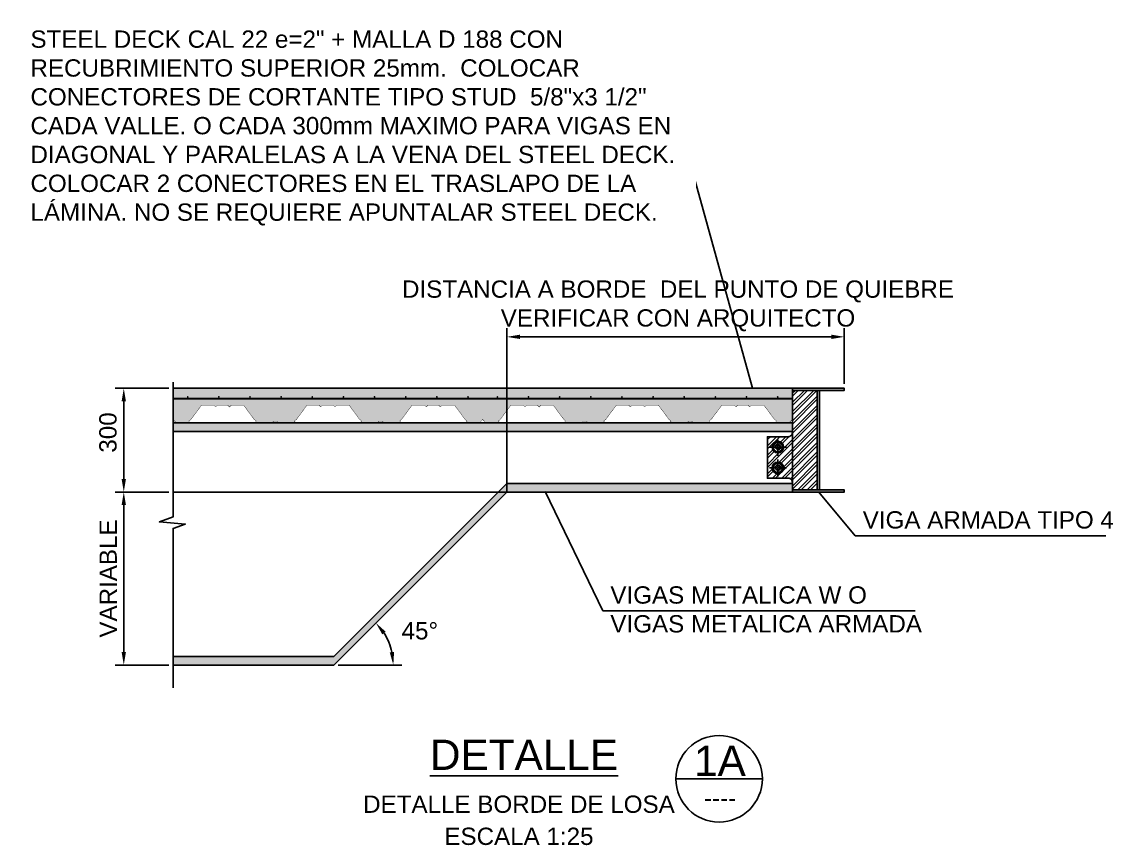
# Model space of a CAD drawing. Header units: millimetres. Extents: x 59135 to 3708801, y -250967 to 196121.
# Drawn here: x 3679133 to 3682287, y 169106 to 171486 of the extents above; entities that cross this region are included whole.
import ezdxf
from ezdxf.enums import TextEntityAlignment as Align

# ---------------------------------------------------------------- set-up
doc = ezdxf.new("R2010")
doc.units = ezdxf.units.MM
doc.header["$LTSCALE"] = 5
doc.header["$PDMODE"] = 3
doc.linetypes.add('CENTER', pattern=[2, 1.25, -0.25, 0.25, -0.25])
doc.linetypes.add('HIDDEN', pattern=[0.375, 0.25, -0.125])
doc.layers.get('Defpoints').update_dxf_attribs({"color": 251})
for name, color, linetype in [('EE-5', 7, 'Continuous'), ('EE-6', 11, 'Continuous'), ('EE-ACHURADOS', 9, 'Continuous'), ('EE-CENTROS', 8, 'CENTER'), ('EE-COTAS', 1, 'Continuous'), ('EE-OCULTO', 252, 'HIDDEN'), ('EE-PERNO 5-8', 51, 'Continuous'), ('EE-PLATINA 3-8', 191, 'Continuous'), ('EE-TEXTO 1', 4, 'Continuous'), ('EE-TEXTO 2', 2, 'Continuous'), ('EE-V ARMADA TIPO 3', 41, 'Continuous'), ('EE-V ARMADA TIPO 4', 130, 'Continuous')]:
    doc.layers.add(name, color=color, linetype=linetype)
doc.styles.add('ARIAL EE', font='arial.ttf')
doc.dimstyles.new('EE 1_STANDAR', dxfattribs={"dimtxt": 2, "dimasz": 1.5, "dimexe": 1, "dimexo": 0.5, "dimgap": 0.8, "dimtad": 1, "dimdec": 0, "dimdsep": 46, "dimtxsty": 'ARIAL EE', "dimcen": 0.09, "dimclrd": 256, "dimclre": 256, "dimclrt": 2, "dimadec": 0, "dimazin": 0, "dimtfac": 1, "dimtdec": 0, "dimtofl": 0, "dimtmove": 1, "dimatfit": 2, "dimfxl": 1, "dimtolj": 1, "dimlwd": -1, "dimlwe": -1, "dimarcsym": 1})

# ---------------------------------------------------------------- blocks, each defined once
blk = doc.blocks.new('TÍTULO DETALLE')
at = {"layer": 'EE-5'}
blk.add_line((17.55, -1.03), (27.55, -1.03), dxfattribs=at)
blk.add_circle((22.55, -1.03), 5, dxfattribs=at)
at = {"layer": 'EE-TEXTO 1', "style": 'ARIAL EE'}
blk.add_attdef('%%UDETALLE', text='', height=3.5, dxfattribs=at).set_placement((0, 0), align=Align.CENTER)
blk.add_attdef('X', text='', height=3.5, dxfattribs=at).set_placement((22.65, 1.06), align=Align.MIDDLE_CENTER)
at = {"layer": 'EE-TEXTO 2', "style": 'ARIAL EE'}
for tag, p in [('SUBTÍTULO1', (-0.58, -4.97)), ('SUBTÍTULO2', (-0.58, -8.28)), ('SUBTÍTULO3', (-0.56, -11.65)), ('ESCALA', (-1.42, -15.07))]:
    blk.add_attdef(tag, text='', height=2, dxfattribs=at).set_placement(p, align=Align.CENTER)
blk.add_attdef('###', text='', height=2, dxfattribs=at).set_placement((22.67, -3.25), align=Align.MIDDLE_CENTER)
blk = doc.blocks.new('*D1767')
at = {"layer": 'Defpoints', "color": 0, "transparency": 16777216}
for p in [(3680534.7, 170126.5), (3680183.6, 169712.4), (3679570, 169626.5), (3680034.7, 169626.5), (3680034.7, 169626.5)]:
    blk.add_point(p, dxfattribs=at)
at = {"layer": 'EE-COTAS', "transparency": 16777216}
blk.add_line((3680047.2, 169626.5), (3680231.6, 169626.5), dxfattribs=at)
blk.add_arc((3680034.7, 169626.5), 171.9, 12.5235, 32.4765, dxfattribs=at)
for points in [[(3680174.9, 169714.9), (3680184.6, 169722.7), (3680156.3, 169748)], [(3680208.8, 169664.4), (3680196.3, 169663.1), (3680206.6, 169626.5)]]:
    blk.add_solid(points, dxfattribs=at)
at = {"layer": 'EE-COTAS', "color": 2, "transparency": 16777216, "insert": (3680283.3, 169725.1), "char_height": 50, "attachment_point": 5, "style": 'ARIAL EE'}
blk.add_mtext('\\A1;45°', dxfattribs=at)
blk = doc.blocks.new('*D1768')
at = {"layer": 'Defpoints', "color": 0, "transparency": 16777216}
for p in [(3681509.7, 170575.1), (3680534.7, 170426.5), (3681509.7, 170426.5)]:
    blk.add_point(p, dxfattribs=at)
at = {"layer": 'EE-COTAS', "transparency": 16777216}
for p, q in [((3680534.7, 170439), (3680534.7, 170600.1)), ((3681509.7, 170439), (3681509.7, 170600.1)), ((3680572.2, 170575.1), (3681472.2, 170575.1))]:
    blk.add_line(p, q, dxfattribs=at)
for points in [[(3680572.2, 170581.4), (3680572.2, 170568.9), (3680534.7, 170575.1)], [(3681472.2, 170581.4), (3681472.2, 170568.9), (3681509.7, 170575.1)]]:
    blk.add_solid(points, dxfattribs=at)
at = {"layer": 'EE-COTAS', "color": 2, "transparency": 16777216, "insert": (3681029.2, 170664.6), "char_height": 50, "attachment_point": 5, "style": 'ARIAL EE'}
blk.add_mtext('\\A1;DISTANCIA A BORDE  DEL PUNTO DE QUIEBRE\\PVERIFICAR CON ARQUITECTO', dxfattribs=at)
blk = doc.blocks.new('*D1769')
at = {"layer": 'Defpoints', "color": 0, "transparency": 16777216}
for p in [(3679570, 170426.5), (3679427.7, 170126.5), (3679570, 170126.5)]:
    blk.add_point(p, dxfattribs=at)
at = {"layer": 'EE-COTAS', "transparency": 16777216}
for p, q in [((3679557.5, 170426.5), (3679402.7, 170426.5)), ((3679427.7, 170389), (3679427.7, 170164)), ((3679557.5, 170126.5), (3679402.7, 170126.5))]:
    blk.add_line(p, q, dxfattribs=at)
for points in [[(3679421.5, 170389), (3679434, 170389), (3679427.7, 170426.5)], [(3679421.5, 170164), (3679434, 170164), (3679427.7, 170126.5)]]:
    blk.add_solid(points, dxfattribs=at)
at = {"layer": 'EE-COTAS', "color": 2, "transparency": 16777216, "insert": (3679382.2, 170298.6), "char_height": 50, "attachment_point": 5, "rotation": 90, "style": 'ARIAL EE'}
blk.add_mtext('\\A1;300', dxfattribs=at)
blk = doc.blocks.new('*D1770')
at = {"layer": 'Defpoints', "color": 0, "transparency": 16777216}
for p in [(3679570, 170126.5), (3679427.7, 169626.5), (3679570, 169626.5)]:
    blk.add_point(p, dxfattribs=at)
at = {"layer": 'EE-COTAS', "transparency": 16777216}
for p, q in [((3679557.5, 170126.5), (3679402.7, 170126.5)), ((3679427.7, 170089), (3679427.7, 169664)), ((3679557.5, 169626.5), (3679402.7, 169626.5))]:
    blk.add_line(p, q, dxfattribs=at)
for points in [[(3679421.5, 170089), (3679434, 170089), (3679427.7, 170126.5)], [(3679421.5, 169664), (3679434, 169664), (3679427.7, 169626.5)]]:
    blk.add_solid(points, dxfattribs=at)
at = {"layer": 'EE-COTAS', "color": 2, "transparency": 16777216, "insert": (3679382.7, 169876.5), "char_height": 50, "attachment_point": 5, "rotation": 90, "style": 'ARIAL EE'}
blk.add_mtext('\\A1;VARIABLE', dxfattribs=at)
blk = doc.blocks.new('T-5-8')
blk.add_lwpolyline([(-7.8, 13.5), (-15.6, 0), (-7.8, -13.5), (7.8, -13.5), (15.6, 0), (7.8, 13.5)], close=True)
for radius in [16.7, 13.5, 6.44]:
    blk.add_circle((0, 0), radius)
blk.add_arc((0, 0), 7.94, 75, 15)
at = {"layer": 'EE-CENTROS'}
for p, q in [((-25, 0), (25, 0)), ((0, 25), (0, -25))]:
    blk.add_line(p, q, dxfattribs=at)

msp = doc.modelspace()

# ---------------------------------------------------------------- hatches: boundary and pattern name
at = {"layer": 'EE-ACHURADOS'}
h = msp.add_hatch(dxfattribs=at)
h.set_pattern_fill('AR-CONC', color=256, scale=0.2)
h.set_pattern_definition([(50, (704049.708, 18806.463), (36.4369338, -3.1878171), [3.81, -41.91]), (355, (704049.71, 18806.463), (-7.0486843, 38.21136905), [3.048, -33.52811683]), (100.4514447, (704052.745, 18806.198), (29.3882494, 35.0235504), [3.23800176, -35.6180489]), (46.1842, (704049.71, 18816.623), (54.2158082, -8.4084656), [5.715, -62.865]), (96.6355576, (704054.226, 18815.923), (47.4808268, 49.4852249), [4.8570046, -53.4271216]), (351.1841512, (704049.71, 18816.623), (47.4808268, 49.4852249), [4.5719934, -50.2919464]), (21, (704054.788, 18814.083), (30.32287825, -20.45303964), [3.81, -41.91]), (326, (704054.79, 18814.083), (12.36040567, 36.83759322), [3.048, -33.528]), (71.451445, (704057.315, 18812.38), (42.68328386, 16.38455378), [3.23800176, -35.6179875]), (37.5, (704049.708, 18806.463), (0.61772065, 16.911007775), [0, -33.1216, 0, -34.036, 0, -33.655]), (7.5, (704049.708, 18806.463), (13.3639325, 20.03611496), [0, -19.4056, 0, -32.3596, 0, -12.827]), (327.5, (704038.38, 18806.463), (27.118119033, -1.1457488), [0, -12.7, 0, -39.624, 0, -52.578]), (317.5, (704033.3, 18806.463), (29.62583628, 5.0852982), [0, -16.51, 0, -26.3144, 0, -37.338])])
h.paths.add_polyline_path([(3680534.7, 170426.5), (3680464.9, 170426.5), (3679570, 170426.5), (3679570, 170396.5), (3680464.9, 170396.5), (3680534.7, 170396.5)])
h.paths.add_polyline_path([(3679613.7, 170401.5, -1), (3679611.2, 170401.5, -1)], flags=16)
h.paths.add_polyline_path([(3679701.2, 170401.5, -1), (3679703.7, 170401.5, -1)], flags=16)
h.paths.add_polyline_path([(3679791.2, 170401.5, -1), (3679793.7, 170401.5, -1)], flags=16)
h.paths.add_polyline_path([(3679881.2, 170401.5, -1), (3679883.7, 170401.5, -1)], flags=16)
h.paths.add_polyline_path([(3679971.2, 170401.5, -1), (3679973.7, 170401.5, -1)], flags=16)
h.paths.add_polyline_path([(3680061.2, 170401.5, -1), (3680063.7, 170401.5, -1)], flags=16)
h.paths.add_polyline_path([(3680151.2, 170401.5, -1), (3680153.7, 170401.5, -1)], flags=16)
h.paths.add_polyline_path([(3680241.2, 170401.5, -1), (3680243.7, 170401.5, -1)], flags=16)
h.paths.add_polyline_path([(3680331.2, 170401.5, -1), (3680333.7, 170401.5, -1)], flags=16)
h.paths.add_polyline_path([(3680421.2, 170401.5, -1), (3680423.7, 170401.5, -1)], flags=16)
h.paths.add_polyline_path([(3680506, 170401.5, -1), (3680508.5, 170401.5, -1)], flags=16)
h.paths.add_polyline_path([(3679652.1, 170377.3), (3679688.2, 170377.3), (3679693.1, 170372.4), (3679698, 170377.3), (3679728.3, 170377.3), (3679733.1, 170372.4), (3679738, 170377.3), (3679774.2, 170377.3), (3679804.5, 170336.3), (3679810.3, 170332.4), (3679810.3, 170331.4), (3679807.4, 170328.4), (3679807.4, 170326.5), (3679856.2, 170326.5), (3679861.1, 170331.4), (3679869.9, 170331.4), (3679873.8, 170326.5), (3679923.6, 170326.5), (3679923.6, 170328.4), (3679920.7, 170331.4), (3679921.7, 170332.4), (3679926.6, 170336.3), (3679956.9, 170377.3), (3679992, 170377.3), (3679996.9, 170372.4), (3680001.8, 170377.3), (3680033.1, 170377.3), (3680037.9, 170372.4), (3680042.8, 170377.3), (3680079, 170377.3), (3680109.3, 170336.3), (3680115.1, 170332.4), (3680115.1, 170331.4), (3680112.2, 170328.4), (3680112.2, 170326.5), (3680161, 170326.5), (3680164.9, 170331.4), (3680174.7, 170331.4), (3680179.6, 170326.5), (3680228.4, 170326.5), (3680228.1, 170329), (3680224.9, 170331.9), (3680230.4, 170336.3), (3680260.7, 170377.3), (3680296.8, 170377.3), (3680301.7, 170372.4), (3680306.6, 170377.3), (3680337.9, 170377.3), (3680342.7, 170372.4), (3680347.6, 170377.3), (3680383.8, 170377.3), (3680414.1, 170336.3), (3680420, 170331.5), (3680416, 170328.4), (3680416, 170326.5), (3680456.1, 170326.5), (3680464.9, 170336.3), (3680473.7, 170326.5), (3680513.7, 170326.5), (3680513.7, 170328.4), (3680509.8, 170331.4), (3680510.8, 170332.4), (3680515.7, 170336.3), (3680534.7, 170362.1), (3680534.7, 170396.5), (3680464.9, 170396.5), (3679570, 170396.5), (3679570, 170336.3), (3679579.8, 170326.5), (3679618.8, 170326.5), (3679618.8, 170328.4), (3679615.3, 170332), (3679621.8, 170336.3)])
h.paths.add_polyline_path([(3681359.7, 170426.5), (3680534.7, 170426.5), (3680534.7, 170396.5), (3681359.7, 170396.5)])
h.paths.add_polyline_path([(3680776, 170401.5, -1), (3680778.5, 170401.5, -1)], flags=16)
h.paths.add_polyline_path([(3680688.5, 170401.5, -1), (3680686, 170401.5, -1)], flags=16)
h.paths.add_polyline_path([(3680866, 170401.5, -1), (3680868.5, 170401.5, -1)], flags=16)
h.paths.add_polyline_path([(3680598.5, 170401.5, -1), (3680596, 170401.5, -1)], flags=16)
h.paths.add_polyline_path([(3680956, 170401.5, -1), (3680958.5, 170401.5, -1)], flags=16)
h.paths.add_polyline_path([(3681046, 170401.5, -1), (3681048.5, 170401.5, -1)], flags=16)
h.paths.add_polyline_path([(3681136, 170401.5, -1), (3681138.5, 170401.5, -1)], flags=16)
h.paths.add_polyline_path([(3681226, 170401.5, -1), (3681228.5, 170401.5, -1)], flags=16)
h.paths.add_polyline_path([(3681316, 170401.5, -1), (3681318.5, 170401.5, -1)], flags=16)
h.paths.add_polyline_path([(3680850.7, 170377.3), (3680886.9, 170377.3), (3680891.8, 170372.4), (3680896.7, 170377.3), (3680927.9, 170377.3), (3680932.8, 170372.4), (3680937.7, 170377.3), (3680972.9, 170377.3), (3681003.1, 170336.3), (3681009.1, 170331.5), (3681006.1, 170328.4), (3681006.1, 170326.5), (3681055.9, 170326.5), (3681059.8, 170331.4), (3681068.6, 170331.4), (3681073.5, 170326.5), (3681122.3, 170326.5), (3681122.3, 170328.4), (3681118.8, 170332), (3681125.3, 170336.3), (3681155.5, 170377.3), (3681191.7, 170377.3), (3681196.6, 170372.4), (3681201.5, 170377.3), (3681231.7, 170377.3), (3681236.6, 170372.4), (3681241.5, 170377.3), (3681277.7, 170377.3), (3681307.9, 170336.3), (3681313.8, 170332.4), (3681313.8, 170331.4), (3681310.9, 170328.4), (3681310.9, 170326.5), (3681350, 170326.5), (3681359.7, 170336.3), (3681359.7, 170396.5), (3680534.7, 170396.5), (3680534.7, 170362.1), (3680545.9, 170377.3), (3680582.1, 170377.3), (3680587, 170372.4), (3680591.9, 170377.3), (3680623.1, 170377.3), (3680628, 170372.4), (3680632.9, 170377.3), (3680669, 170377.3), (3680699.3, 170336.3), (3680704.8, 170331.9), (3680701.6, 170329), (3680701.3, 170326.5), (3680750.1, 170326.5), (3680755, 170331.4), (3680764.8, 170331.4), (3680768.7, 170326.5), (3680817.5, 170326.5), (3680817.5, 170328.4), (3680814, 170332), (3680820.5, 170336.3)])
h = msp.add_hatch(dxfattribs=at)
h.set_pattern_fill('ANSI32', color=256, scale=2)
h.set_pattern_definition([(45, (-17177.339, 7285.883), (-13.47038418, 13.47038418), []), (45, (-17168.359, 7285.883), (-13.47038418, 13.47038418), [])])
h.paths.add_polyline_path([(3681431.7, 170420.5), (3681359.7, 170420.5), (3681359.7, 170298.5, -0.414214), (3681347.7, 170286.5), (3681347.7, 170166.5, -0.414214), (3681359.7, 170154.5), (3681359.7, 170132.5), (3681431.7, 170132.5)])
h.paths.add_polyline_path([(3681347.7, 170286.5), (3681317.7, 170286.5), (3681317.7, 170281.5), (3681317.7, 170273.2, -0.414214), (3681334.4, 170256.5, -1), (3681301.1, 170256.5), (3681292.7, 170256.5), (3681287.7, 170256.5), (3681287.7, 170196.5), (3681292.7, 170196.5), (3681301.1, 170196.5, -1), (3681334.4, 170196.5, -1), (3681301.1, 170196.5), (3681292.7, 170196.5), (3681287.7, 170196.5), (3681287.7, 170166.5), (3681347.7, 170166.5)])
h.paths.add_polyline_path([(3681317.7, 170281.5), (3681317.7, 170286.5), (3681287.7, 170286.5), (3681287.7, 170256.5), (3681292.7, 170256.5), (3681301.1, 170256.5, -0.414214), (3681317.7, 170273.2)], flags=17)
h = msp.add_hatch(color=256, dxfattribs=at)
h.dxf.hatch_style = 1
h.paths.add_polyline_path([(3681509.7, 170426.5), (3681359.7, 170426.5), (3681359.7, 170420.5), (3681509.7, 170420.5)])
h.paths.add_polyline_path([(3681437.7, 170420.5), (3681431.7, 170420.5), (3681431.7, 170132.5), (3681437.7, 170132.5)])
h.paths.add_polyline_path([(3681509.7, 170132.5), (3681359.7, 170132.5), (3681359.7, 170126.5), (3681509.7, 170126.5)])
h = msp.add_hatch(color=256, dxfattribs=at)
h.dxf.hatch_style = 1
h.paths.add_polyline_path([(3680534.7, 170326.5), (3679570, 170326.5), (3679570, 170301.5), (3680534.7, 170301.5)])
h.paths.add_polyline_path([(3681359.7, 170326.5), (3680534.7, 170326.5), (3680534.7, 170301.5), (3681359.7, 170301.5)])
h = msp.add_hatch(color=256, dxfattribs=at)
h.dxf.hatch_style = 1
h.paths.add_polyline_path([(3681359.7, 170151.5), (3680534.7, 170151.5), (3680534.7, 170126.5), (3681359.7, 170126.5)])
h.paths.add_polyline_path([(3680534.7, 170126.5), (3680534.7, 170151.5), (3680034.7, 169651.5), (3679570, 169651.5), (3679570, 169626.5), (3680034.7, 169626.5)])

# ---------------------------------------------------------------- linework, layer by layer
at = {"layer": 'EE-6'}
for p, q in [((3680464.9, 170426.5), (3679570, 170426.5)), ((3680464.9, 170426.5), (3681359.7, 170426.5)), ((3681359.7, 170426.5), (3681359.7, 170336.3))]:
    msp.add_line(p, q, dxfattribs=at)
for points, const_width in [([(3680464.9, 170396.5), (3679570, 170396.5)], 5), ([(3680464.9, 170396.5), (3681359.7, 170396.5)], 5), ([(3680464.9, 170336.3), (3680456.1, 170326.5), (3680416, 170326.5), (3680416, 170328.4), (3680419.9, 170331.4), (3680418.9, 170332.4), (3680414.1, 170336.3), (3680383.8, 170377.3), (3680347.6, 170377.3), (3680342.7, 170372.4), (3680337.9, 170377.3), (3680306.6, 170377.3), (3680301.7, 170372.4), (3680296.8, 170377.3), (3680260.7, 170377.3), (3680230.4, 170336.3), (3680225.5, 170332.4), (3680225.5, 170331.4), (3680228.1, 170329), (3680228.4, 170326.5), (3680179.6, 170326.5), (3680174.7, 170331.4), (3680164.9, 170331.4), (3680161, 170326.5), (3680112.2, 170326.5), (3680112.2, 170328.4), (3680115.1, 170331.4), (3680115.1, 170332.4), (3680109.3, 170336.3), (3680079, 170377.3), (3680042.8, 170377.3), (3680037.9, 170372.4), (3680033.1, 170377.3), (3680001.8, 170377.3), (3679996.9, 170372.4), (3679992, 170377.3), (3679956.9, 170377.3), (3679926.6, 170336.3), (3679921.7, 170332.4), (3679920.7, 170331.4), (3679923.6, 170328.4), (3679923.6, 170326.5), (3679873.8, 170326.5), (3679869.9, 170331.4), (3679861.1, 170331.4), (3679856.2, 170326.5), (3679807.4, 170326.5), (3679807.4, 170328.4), (3679810.3, 170331.4), (3679810.3, 170332.4), (3679804.5, 170336.3), (3679774.2, 170377.3), (3679738, 170377.3), (3679733.1, 170372.4), (3679728.3, 170377.3), (3679698, 170377.3), (3679693.1, 170372.4), (3679688.2, 170377.3), (3679652.1, 170377.3), (3679621.8, 170336.3), (3679615.9, 170332.4), (3679615.9, 170331.4), (3679618.8, 170328.4), (3679618.8, 170326.5), (3679579.8, 170326.5), (3679570, 170336.3)], 1), ([(3680464.9, 170336.3), (3680473.7, 170326.5), (3680513.7, 170326.5), (3680513.7, 170328.4), (3680509.8, 170331.4), (3680510.8, 170332.4), (3680515.7, 170336.3), (3680545.9, 170377.3), (3680582.1, 170377.3), (3680587, 170372.4), (3680591.9, 170377.3), (3680623.1, 170377.3), (3680628, 170372.4), (3680632.9, 170377.3), (3680669, 170377.3), (3680699.3, 170336.3), (3680704.2, 170332.4), (3680704.2, 170331.4), (3680701.6, 170329), (3680701.3, 170326.5), (3680750.1, 170326.5), (3680755, 170331.4), (3680764.8, 170331.4), (3680768.7, 170326.5), (3680817.5, 170326.5), (3680817.5, 170328.4), (3680814.6, 170331.4), (3680814.6, 170332.4), (3680820.5, 170336.3), (3680850.7, 170377.3), (3680886.9, 170377.3), (3680891.8, 170372.4), (3680896.7, 170377.3), (3680927.9, 170377.3), (3680932.8, 170372.4), (3680937.7, 170377.3), (3680972.9, 170377.3), (3681003.1, 170336.3), (3681008, 170332.4), (3681009, 170331.4), (3681006.1, 170328.4), (3681006.1, 170326.5), (3681055.9, 170326.5), (3681059.8, 170331.4), (3681068.6, 170331.4), (3681073.5, 170326.5), (3681122.3, 170326.5), (3681122.3, 170328.4), (3681119.4, 170331.4), (3681119.4, 170332.4), (3681125.3, 170336.3), (3681155.5, 170377.3), (3681191.7, 170377.3), (3681196.6, 170372.4), (3681201.5, 170377.3), (3681231.7, 170377.3), (3681236.6, 170372.4), (3681241.5, 170377.3), (3681277.7, 170377.3), (3681307.9, 170336.3), (3681313.8, 170332.4), (3681313.8, 170331.4), (3681310.9, 170328.4), (3681310.9, 170326.5), (3681350, 170326.5), (3681359.7, 170336.3)], 1)]:
    msp.add_lwpolyline(points, dxfattribs=dict(at, const_width=const_width))
at = {"layer": 'EE-6', "const_width": 2.5}
for points in [[(3679613.7, 170401.5, -1), (3679611.2, 170401.5, -1)], [(3679703.7, 170401.5, -1), (3679701.2, 170401.5, -1)], [(3679793.7, 170401.5, -1), (3679791.2, 170401.5, -1)], [(3679883.7, 170401.5, -1), (3679881.2, 170401.5, -1)], [(3679973.7, 170401.5, -1), (3679971.2, 170401.5, -1)], [(3680063.7, 170401.5, -1), (3680061.2, 170401.5, -1)], [(3680153.7, 170401.5, -1), (3680151.2, 170401.5, -1)], [(3680243.7, 170401.5, -1), (3680241.2, 170401.5, -1)], [(3680333.7, 170401.5, -1), (3680331.2, 170401.5, -1)], [(3680423.7, 170401.5, -1), (3680421.2, 170401.5, -1)], [(3680506, 170401.5, 1), (3680508.5, 170401.5, 1)], [(3680596, 170401.5, 1), (3680598.5, 170401.5, 1)], [(3680686, 170401.5, 1), (3680688.5, 170401.5, 1)], [(3680776, 170401.5, 1), (3680778.5, 170401.5, 1)], [(3680866, 170401.5, 1), (3680868.5, 170401.5, 1)], [(3680956, 170401.5, 1), (3680958.5, 170401.5, 1)], [(3681046, 170401.5, 1), (3681048.5, 170401.5, 1)], [(3681136, 170401.5, 1), (3681138.5, 170401.5, 1)], [(3681226, 170401.5, 1), (3681228.5, 170401.5, 1)], [(3681316, 170401.5, 1), (3681318.5, 170401.5, 1)]]:
    msp.add_lwpolyline(points, format="xyb", close=True, dxfattribs=at)
at = {"layer": 'EE-COTAS'}
msp.add_lwpolyline([(3679570, 170444.5), (3679570, 170054.6), (3679530.7, 170040.3), (3679605.5, 170034.1), (3679570, 170021.5), (3679570, 169560.9)], dxfattribs=at)
at = {"layer": 'EE-OCULTO'}
for p, q in [((3680534.7, 170126.5), (3680534.7, 170588.6)), ((3681359.7, 170301.5), (3681359.7, 170151.5)), ((3680534.7, 170126.5), (3679570, 170126.5))]:
    msp.add_line(p, q, dxfattribs=at)
at = {"layer": 'EE-PLATINA 3-8'}
msp.add_lwpolyline([(3681359.7, 170154.5, 0.414214), (3681347.7, 170166.5), (3681287.7, 170166.5), (3681287.7, 170286.5), (3681347.7, 170286.5, 0.414214), (3681359.7, 170298.5), (3681359.7, 170420.5), (3681431.7, 170420.5), (3681431.7, 170132.5), (3681359.7, 170132.5)], format="xyb", close=True, dxfattribs=at)
at = {"layer": 'EE-V ARMADA TIPO 3'}
for points in [[(3681359.7, 170298.5), (3681359.7, 170326.5), (3679570, 170326.5)], [(3681359.7, 170301.5), (3679570, 170301.5)], [(3679570, 169626.5), (3680034.7, 169626.5), (3680534.7, 170126.5), (3681359.7, 170126.5), (3681359.7, 170154.5)], [(3681359.7, 170151.5), (3680534.7, 170151.5), (3680034.7, 169651.5), (3679570, 169651.5)]]:
    msp.add_lwpolyline(points, dxfattribs=at)
at = {"layer": 'EE-V ARMADA TIPO 4'}
for points in [[(3681359.7, 170426.5), (3681509.7, 170426.5), (3681509.7, 170420.5), (3681359.7, 170420.5)], [(3681431.7, 170420.5), (3681437.7, 170420.5), (3681437.7, 170132.5), (3681431.7, 170132.5)], [(3681359.7, 170126.5), (3681509.7, 170126.5), (3681509.7, 170132.5), (3681359.7, 170132.5)]]:
    msp.add_lwpolyline(points, close=True, dxfattribs=at)

# ---------------------------------------------------------------- block references
at = {"layer": 'EE-PERNO 5-8', "rotation": 180}
for p in [(3681317.7, 170256.5), (3681317.7, 170196.5)]:
    msp.add_blockref('T-5-8', p, dxfattribs=at)
at = {"layer": 'EE-TEXTO 1'}
ref = msp.add_blockref('TÍTULO DETALLE', (3680584.2, 169323.3), dxfattribs=dict(at, xscale=25, yscale=25, zscale=25))
ref.add_attrib('ESCALA', 'ESCALA 1:25', dxfattribs={"layer": 'EE-TEXTO 2', "height": 50, "style": 'ARIAL EE'}).set_placement((3680569.6, 169106.4), align=Align.CENTER)
ref.add_attrib('SUBTÍTULO1', 'DETALLE BORDE DE LOSA', dxfattribs={"layer": 'EE-TEXTO 2', "height": 50, "style": 'ARIAL EE'}).set_placement((3680569.6, 169199.2), align=Align.CENTER)
ref.add_attrib('%%UDETALLE', '%%UDETALLE', dxfattribs={"height": 87.5, "style": 'ARIAL EE'}).set_placement((3680584.2, 169323.3), align=Align.CENTER)
ref.add_attrib('###', '----', dxfattribs={"layer": 'EE-TEXTO 2', "height": 50, "style": 'ARIAL EE'}).set_placement((3681150.9, 169242.2), align=Align.MIDDLE_CENTER)
ref.add_attrib('X', '1A', dxfattribs={"height": 87.5, "style": 'ARIAL EE'}).set_placement((3681150.4, 169349.8), align=Align.MIDDLE_CENTER)

# ---------------------------------------------------------------- texts
at = {"layer": 'EE-COTAS', "color": 2, "char_height": 50, "attachment_point": 7, "style": 'ARIAL EE'}
for s, insert, width in [('VIGA ARMADA TIPO 4', (3681563, 170020.4), 816.553), ('VIGAS METALICA W O \\PVIGAS METALICA ARMADA', (3680833.8, 169719.9), 1166.973)]:
    msp.add_mtext(s, dxfattribs=dict(at, insert=insert, width=width))

# ---------------------------------------------------------------- dimensions: what is measured, and where the dimension line sits
at = {"layer": 'EE-COTAS'}
dim = msp.add_linear_dim(base=(3681509.7, 170575.1), p1=(3680534.7, 170426.5), p2=(3681509.7, 170426.5), text='DISTANCIA A BORDE  DEL PUNTO DE QUIEBRE\\PVERIFICAR CON ARQUITECTO', dimstyle='EE 1_STANDAR', dxfattribs=at)
dim.commit()
dim.dimension.update_dxf_attribs({"geometry": '*D1768', "text_midpoint": (3681029.2, 170575.1), "dimtype": 160})
dim = msp.add_linear_dim(base=(3679427.7, 170126.5), p1=(3679570, 170426.5), p2=(3679570, 170126.5), angle=90, dimstyle='EE 1_STANDAR', dxfattribs=at)
dim.commit()
dim.dimension.update_dxf_attribs({"geometry": '*D1769', "text_midpoint": (3679427.7, 170298.6), "dimtype": 160})
dim = msp.add_linear_dim(base=(3679427.7, 169626.5), p1=(3679570, 170126.5), p2=(3679570, 169626.5), angle=90, text='VARIABLE', dimstyle='EE 1_STANDAR', dxfattribs=at)
dim.commit()
dim.dimension.update_dxf_attribs({"geometry": '*D1770', "text_midpoint": (3679382.7, 169876.5)})
dim = msp.add_angular_dim_2l(base=(3680183.6, 169712.4), line1=((3680034.7, 169626.5), (3680534.7, 170126.5)), line2=((3679570, 169626.5), (3680034.7, 169626.5)), dimstyle='EE 1_STANDAR', override={"dimscale": 0}, dxfattribs=at)
dim.commit()
dim.dimension.update_dxf_attribs({"geometry": '*D1767', "text_midpoint": (3680283.3, 169725.1), "dimtype": 162})

# ---------------------------------------------------------------- leaders
msp.add_leader([(3681244.5, 170426.5), (3681046.9, 171140.5), (3679152.6, 171140.5)], dimstyle='EE 1_STANDAR', override={"dimscale": 0, "dimgap": 0.8, "dimtad": 1}, dxfattribs=at)
at = {"layer": 'EE-COTAS', "annotation_type": 0, "has_hookline": 1, "hookline_direction": 0}
for points, text_width in [([(3680645.6, 170127.9), (3680812.3, 169782.8), (3680813.8, 169782.8)], 900.3), ([(3681436, 170126.5), (3681541.5, 170000.4), (3681543, 170000.4)], 722.1)]:
    msp.add_leader(points, dimstyle='EE 1_STANDAR', override={"dimscale": 0, "dimgap": 0.8, "dimtad": 1}, dxfattribs=dict(at, text_width=text_width))

# ---------------------------------------------------------------- next in the draw order: texts
at = {"layer": 'EE-TEXTO 2', "color": 2, "insert": (3679158.1, 171460.7), "char_height": 50, "width": 1897.798, "attachment_point": 1, "style": 'ARIAL EE', "bg_fill": 2}
msp.add_mtext('STEEL DECK CAL 22 e=2" + MALLA D 188 CON {\\A1;RECUBRIMIENTO SUPERIOR 25mm.  COLOCAR CONECTORES DE CORTANTE TIPO STUD  5/8"x3 1/2" CADA VALLE. O CADA 300mm MAXIMO PARA VIGAS EN DIAGONAL Y PARALELAS A LA VENA DEL }STEEL DECK.{\\A1; COLOCAR 2 CONECTORES EN EL TRASLAPO DE LA LÁMINA. NO SE REQUIERE APUNTALAR STEEL DECK.\\C256; }', dxfattribs=at)

doc.saveas('drawing.dxf')
